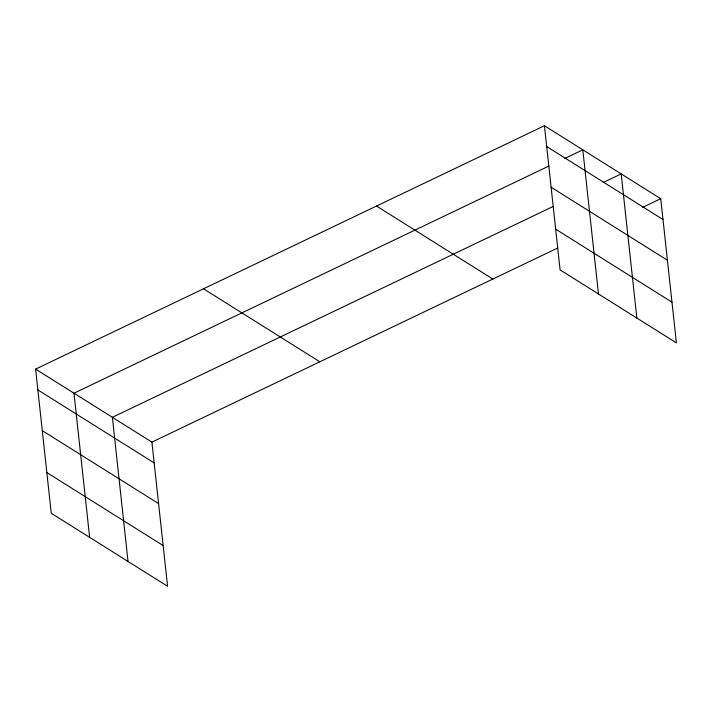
<?xml version="1.0" encoding="UTF-8"?>
<svg xmlns="http://www.w3.org/2000/svg" width="712" height="712" viewBox="0 0 712 712"><rect width="100%" height="100%" fill="white"/><g stroke="black" fill="none" stroke-linecap="round" stroke-linejoin="round"><path stroke-width="1.07" d="M35.6 369.119L151.914 442.116L167.569 586.27L51.264 513.272L35.6 369.119L544.431 125.73L660.736 198.728L676.4 342.881L560.086 269.884L544.431 125.73M548.827 166.074L73.986 393.211L89.641 537.355M564.821 158.429L582.808 149.823L598.472 293.967M553.233 206.418L112.371 417.303L128.026 561.448M603.206 182.521L621.193 173.915L636.857 318.059M151.914 442.116L557.79 247.972M642.749 207.334L660.736 198.728M546.683 146.521L662.997 219.519M551.106 187.229L667.42 260.227M555.663 229.166L671.977 302.173M376.514 206.044L492.829 279.051M203.516 288.796L319.83 361.803M37.861 389.909L154.175 462.907M42.284 430.618L158.598 503.615M46.841 472.554L163.155 545.561"/></g></svg>
